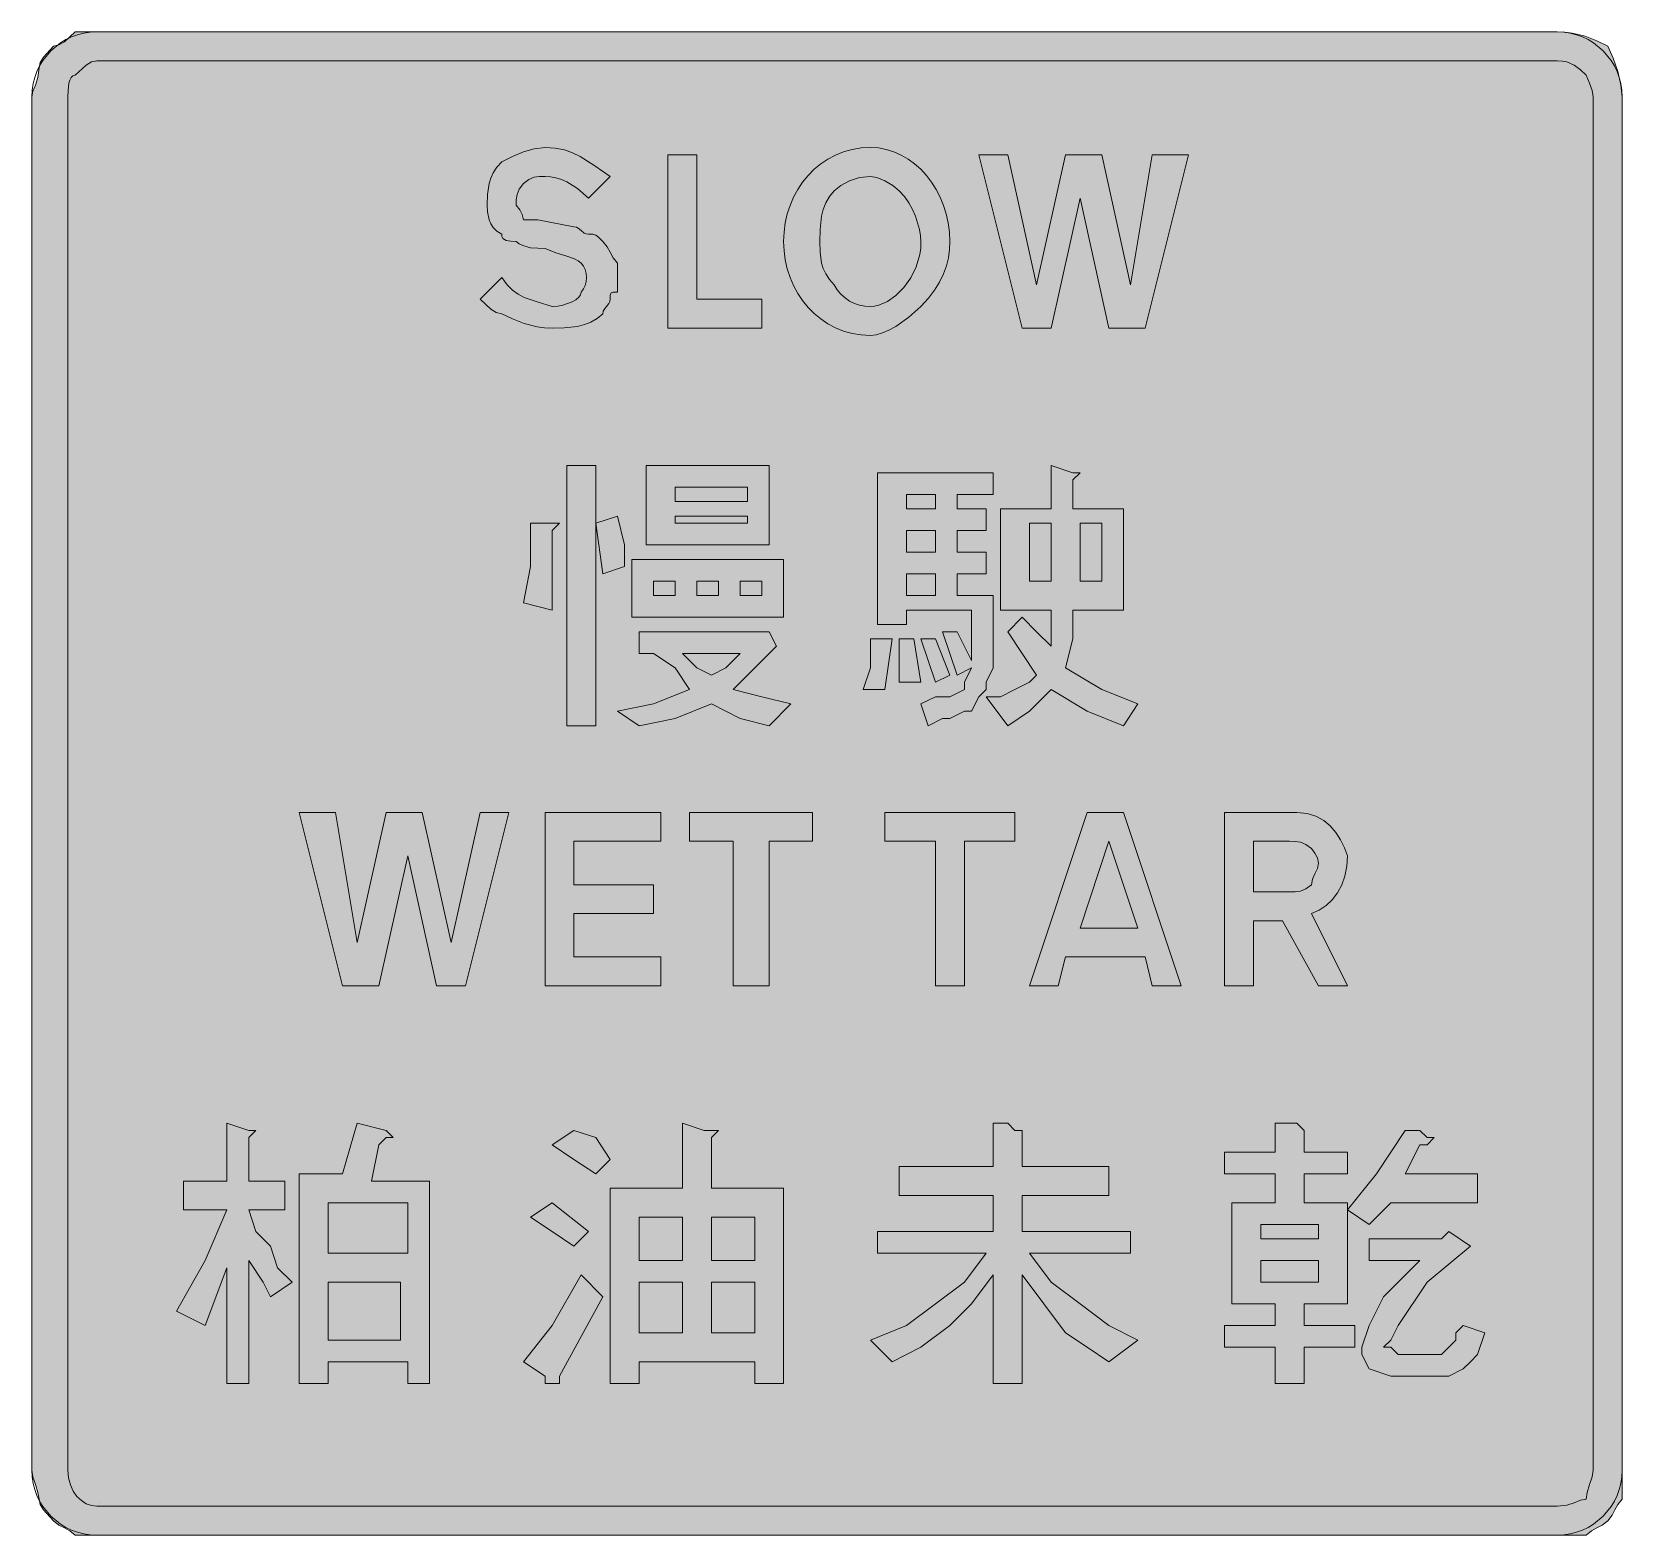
# Model space of a CAD drawing. Header units: metres. Extents: x 152 to 416, y 11 to 261.
import ezdxf

# ---------------------------------------------------------------- set-up
doc = ezdxf.new("R2010")
doc.units = ezdxf.units.M
for name, color, linetype, true_color in [('FILL_RED_FF0000', 7, 'Continuous', 0xff0000), ('FILL_WHITE_FFFFFF', 7, 'Continuous', 0xffffff), ('STROKE_RED_FF0000', 7, 'Continuous', 0xff0000)]:
    doc.layers.add(name, color=color, linetype=linetype, true_color=true_color)

msp = doc.modelspace()

# ---------------------------------------------------------------- hatches: boundary and pattern name
at = {"layer": 'FILL_RED_FF0000', "true_color": 0xff0000}
h = msp.add_hatch(color=7, dxfattribs=at)
h.dxf.hatch_style = 1
h.paths.add_polyline_path([(161.79, 16.19), (160.93, 16.51), (160.12, 17.03), (159.39, 17.73), (158.78, 18.6), (158.3, 19.62), (158, 20.79), (157.89, 22.08), (157.89, 250.08), (157.91, 251.15), (158.04, 252.33), (158.18, 252.86), (158.4, 253.29), (158.69, 253.57), (159.09, 253.68), (160.89, 255.33), (161.79, 255.87), (162.69, 256.08), (405.09, 256.08), (405.94, 256.03), (406.68, 255.87), (407.94, 255.33), (408.97, 254.56), (409.89, 253.68), (410.49, 252.33), (410.9, 251.15), (411.09, 250.08), (411.09, 22.08), (410.9, 20.99), (410.49, 19.68), (410.08, 18.37), (409.89, 17.28), (408.97, 17.09), (407.94, 16.68), (406.68, 16.27), (405.09, 16.08), (162.69, 16.08), (161.79, 16.19)])
at = {"layer": 'FILL_WHITE_FFFFFF', "true_color": 0xffffff}
h = msp.add_hatch(color=7, dxfattribs=at)
h.dxf.hatch_style = 1
h.paths.add_polyline_path([(415.89, 17.28), (415.18, 16.38), (414.69, 15.48), (414.2, 14.58), (413.49, 13.68), (412.59, 12.97), (411.69, 12.48), (410.79, 11.99), (409.89, 11.28), (405.09, 11.28), (162.69, 11.28), (159.09, 11.28), (158.19, 11.99), (157.29, 12.48), (156.39, 12.97), (155.49, 13.68), (153.84, 15.48), (153.3, 16.38), (153.09, 17.28), (152.9, 18.37), (152.49, 19.68), (152.08, 20.99), (151.89, 22.08), (151.89, 250.08), (152.08, 251), (152.49, 252.03), (152.9, 253.29), (153.09, 254.88), (153.3, 255.78), (153.84, 256.68), (155.49, 258.48), (156.39, 258.69), (157.29, 259.23), (159.09, 260.88), (162.69, 260.88), (405.09, 260.88), (406.39, 260.83), (407.58, 260.67), (409.74, 260.13), (411.67, 259.36), (413.49, 258.48), (414.37, 256.49), (415.14, 254.28), (415.68, 252.07), (415.89, 250.08), (415.89, 22.08), (415.89, 17.28)])
h = msp.add_hatch(color=7, dxfattribs=at)
h.dxf.hatch_style = 1
h.paths.add_polyline_path([(229.89, 220.08), (230.79, 218.89), (231.71, 217.98), (232.65, 217.3), (233.64, 216.78), (235.8, 216.03), (238.29, 215.28), (239.19, 215.33), (240.05, 215.49), (241.59, 216.03), (242.2, 216.39), (242.68, 216.8), (242.98, 217.23), (243.09, 217.68), (243.48, 218.18), (243.76, 218.77), (243.93, 219.41), (243.99, 220.08), (243.93, 220.75), (243.76, 221.39), (243.48, 221.98), (243.09, 222.48), (242.59, 222.88), (241.98, 223.19), (240.54, 223.68), (238.87, 224.17), (237.09, 224.88), (234.69, 225.03), (233.38, 225.39), (232.79, 225.68), (232.29, 226.08), (231.41, 226.1), (230.64, 226.23), (230.1, 226.59), (229.94, 226.88), (229.89, 227.28), (229.1, 227.78), (228.5, 228.37), (228.08, 229.01), (227.79, 229.68), (227.53, 230.99), (227.49, 232.08), (227.53, 233.88), (227.79, 235.68), (228.08, 236.58), (228.5, 237.48), (229.1, 238.38), (229.89, 239.28), (231.69, 240.16), (233.49, 240.93), (235.29, 241.47), (237.09, 241.68), (238.78, 241.57), (240.3, 241.27), (241.67, 240.79), (242.94, 240.18), (245.36, 238.64), (247.89, 236.88), (244.29, 233.28), (242.49, 234.85), (240.69, 235.98), (239.79, 236.37), (238.89, 236.65), (237.99, 236.82), (237.09, 236.88), (236.19, 236.86), (235.29, 236.73), (234.39, 236.37), (233.49, 235.68), (232.8, 234.78), (232.44, 233.88), (232.31, 232.98), (232.29, 232.08), (232.89, 231.33), (233.3, 230.56), (233.49, 229.68), (235.89, 229.68), (241.89, 228.48), (242.29, 228.43), (242.6, 228.29), (243.09, 227.88), (243.58, 227.47), (243.89, 227.33), (244.29, 227.28), (245, 227.26), (245.49, 227.13), (245.98, 226.77), (246.69, 226.08), (247.4, 225.18), (247.89, 224.28), (248.38, 223.38), (249.09, 222.48), (249.09, 221.28), (249.09, 220.08), (249.09, 218.88), (249.09, 217.68), (248.4, 217.66), (248.04, 217.53), (247.91, 217.17), (247.89, 216.48), (247.84, 216.08), (247.7, 215.77), (247.29, 215.28), (246.88, 214.79), (246.74, 214.48), (246.69, 214.08), (245.74, 213.29), (244.7, 212.69), (243.61, 212.27), (242.49, 211.98), (240.28, 211.72), (238.29, 211.68), (236.99, 211.73), (235.8, 211.89), (233.64, 212.43), (231.71, 213.2), (229.89, 214.08), (228.99, 214.29), (228.09, 214.83), (226.29, 216.48), (229.89, 220.08)])
h = msp.add_hatch(color=7, dxfattribs=at)
h.dxf.hatch_style = 1
h.paths.add_polyline_path([(257.49, 240.48), (262.29, 240.48), (262.29, 216.48), (273.09, 216.48), (273.09, 211.68), (257.49, 211.68), (257.49, 240.48)])
h = msp.add_hatch(color=7, dxfattribs=at)
h.dxf.hatch_style = 1
h.paths.add_polyline_path([(293.72, 241.35), (294.98, 240.96), (296.19, 240.42), (297.34, 239.75), (298.43, 238.96), (299.45, 238.05), (300.39, 237.03), (301.25, 235.91), (302.01, 234.71), (302.68, 233.42), (303.24, 232.06), (303.69, 230.64), (304.02, 229.16), (304.22, 227.64), (304.29, 226.08), (304.23, 224.73), (304.05, 223.38), (303.72, 222.03), (303.24, 220.68), (302.59, 219.33), (301.76, 217.98), (300.73, 216.63), (299.49, 215.28), (297.5, 213.52), (295.29, 211.98), (294.17, 211.37), (293.08, 210.89), (292.04, 210.59), (291.09, 210.48), (289.54, 210.56), (288.06, 210.81), (286.64, 211.2), (285.3, 211.74), (284.03, 212.41), (282.84, 213.2), (281.74, 214.11), (280.74, 215.13), (279.83, 216.25), (279.03, 217.45), (278.34, 218.74), (277.76, 220.1), (277.3, 221.52), (276.96, 223), (276.76, 224.52), (276.69, 226.08), (276.76, 227.64), (276.96, 229.16), (277.3, 230.64), (277.76, 232.06), (278.34, 233.42), (279.03, 234.71), (279.83, 235.91), (280.74, 237.03), (281.74, 238.05), (282.84, 238.96), (284.03, 239.75), (285.3, 240.42), (286.64, 240.96), (288.06, 241.35), (289.54, 241.6), (291.09, 241.68), (292.42, 241.6), (293.72, 241.35)])
h.paths.add_polyline_path([(287.64, 236.13), (286.2, 235.36), (285.09, 234.48), (284.3, 233.53), (283.7, 232.49), (283.28, 231.4), (282.99, 230.28), (282.73, 228.07), (282.69, 226.08), (282.73, 224.28), (282.99, 222.48), (283.28, 221.58), (283.7, 220.68), (284.3, 219.78), (285.09, 218.88), (285.59, 218.04), (286.2, 217.3), (286.88, 216.69), (287.64, 216.18), (288.45, 215.79), (289.31, 215.5), (290.19, 215.34), (291.09, 215.28), (291.78, 215.34), (292.48, 215.5), (293.92, 216.12), (295.33, 217.12), (296.64, 218.43), (297.78, 220.03), (298.68, 221.86), (299.28, 223.89), (299.44, 224.97), (299.49, 226.08), (299.43, 227.03), (299.27, 228.07), (298.59, 230.28), (298.08, 231.4), (297.46, 232.49), (296.73, 233.53), (295.89, 234.48), (294.8, 235.36), (293.49, 236.13), (292.18, 236.67), (291.09, 236.88), (289.31, 236.67), (287.64, 236.13)], flags=16)
h = msp.add_hatch(color=7, dxfattribs=at)
h.dxf.hatch_style = 1
h.paths.add_polyline_path([(313.89, 240.48), (318.69, 218.88), (323.49, 240.48), (329.49, 240.48), (334.29, 218.88), (337.89, 240.48), (343.89, 240.48), (336.69, 211.68), (330.69, 211.68), (325.89, 233.28), (321.09, 211.68), (316.29, 211.68), (309.09, 240.48), (313.89, 240.48)])
h = msp.add_hatch(color=7, dxfattribs=at)
h.dxf.hatch_style = 1
h.paths.add_polyline_path([(245.49, 188.88), (245.49, 187.68), (245.49, 186.48), (245.49, 145.68), (240.69, 145.68), (240.69, 188.88), (245.49, 188.88)])
h = msp.add_hatch(color=7, dxfattribs=at)
h.dxf.hatch_style = 1
h.paths.add_polyline_path([(253.89, 175.68), (253.89, 188.88), (274.29, 188.88), (274.29, 175.68), (253.89, 175.68)])
h.paths.add_polyline_path([(258.69, 185.28), (258.69, 182.88), (270.69, 182.88), (270.69, 185.28), (258.69, 185.28)], flags=16)
h.paths.add_polyline_path([(270.69, 180.48), (258.69, 180.48), (258.69, 179.28), (270.69, 179.28), (270.69, 180.48)], flags=16)
h = msp.add_hatch(color=7, dxfattribs=at)
h.dxf.hatch_style = 1
h.paths.add_polyline_path([(305.49, 181.68), (310.29, 181.68), (310.29, 178.08), (305.49, 178.08), (305.49, 174.48), (310.29, 174.48), (310.29, 170.88), (305.49, 170.88), (305.49, 167.28), (311.49, 167.28), (311.49, 157.68), (311.49, 155.28), (310.29, 152.88), (310.29, 151.68), (309.09, 150.48), (307.89, 148.08), (306.69, 148.08), (304.29, 146.88), (303.09, 146.88), (300.69, 145.68), (299.49, 149.28), (301.89, 150.48), (304.29, 150.48), (306.69, 151.68), (306.69, 152.88), (307.89, 155.28), (305.49, 154.08), (304.29, 157.68), (303.09, 161.28), (305.49, 161.28), (307.89, 156.48), (307.89, 164.88), (297.09, 164.88), (297.09, 162.48), (292.29, 162.48), (292.29, 187.68), (311.49, 187.68), (311.49, 184.08), (305.49, 184.08), (305.49, 181.68)])
h.paths.add_polyline_path([(297.09, 181.68), (301.89, 181.68), (301.89, 184.08), (297.09, 184.08), (297.09, 181.68)], flags=16)
h.paths.add_polyline_path([(297.09, 178.08), (297.09, 174.48), (301.89, 174.48), (301.89, 178.08), (297.09, 178.08)], flags=16)
h.paths.add_polyline_path([(301.89, 170.88), (297.09, 170.88), (297.09, 167.28), (301.89, 167.28), (301.89, 170.88)], flags=16)
h = msp.add_hatch(color=7, dxfattribs=at)
h.dxf.hatch_style = 1
h.paths.add_polyline_path([(324.69, 186.48), (324.69, 181.68), (333.09, 181.68), (333.09, 164.88), (324.69, 164.88), (324.69, 160.08), (323.49, 155.28), (329.49, 151.68), (335.49, 149.28), (333.09, 145.68), (327.09, 148.08), (321.09, 151.68), (317.49, 148.08), (313.89, 145.68), (310.29, 150.48), (312.69, 150.48), (315.09, 151.68), (317.49, 152.88), (318.69, 154.08), (316.29, 157.68), (313.89, 161.28), (316.29, 163.68), (318.69, 161.28), (321.09, 158.88), (321.09, 164.88), (312.69, 164.88), (312.69, 181.68), (321.09, 181.68), (321.09, 188.88), (324.69, 187.68), (325.89, 187.68), (324.69, 186.48)])
h.paths.add_polyline_path([(317.49, 179.28), (317.49, 169.68), (321.09, 169.68), (321.09, 179.28), (317.49, 179.28)], flags=16)
h.paths.add_polyline_path([(329.49, 179.28), (325.89, 179.28), (325.89, 169.68), (329.49, 169.68), (329.49, 179.28)], flags=16)
h = msp.add_hatch(color=7, dxfattribs=at)
h.dxf.hatch_style = 1
h.paths.add_polyline_path([(250.29, 175.68), (250.29, 172.08), (246.69, 170.88), (245.49, 179.28), (249.09, 180.48), (250.29, 175.68)])
h = msp.add_hatch(color=7, dxfattribs=at)
h.dxf.hatch_style = 1
h.paths.add_polyline_path([(234.69, 172.08), (234.69, 179.28), (238.29, 179.28), (239.49, 179.28), (238.29, 178.08), (238.29, 170.88), (238.29, 164.88), (233.49, 166.08), (234.69, 172.08)])
h = msp.add_hatch(color=7, dxfattribs=at)
h.dxf.hatch_style = 1
h.paths.add_polyline_path([(251.49, 173.28), (276.69, 173.28), (276.69, 163.68), (251.49, 163.68), (251.49, 173.28)])
h.paths.add_polyline_path([(262.29, 167.28), (265.89, 167.28), (265.89, 169.68), (262.29, 169.68), (262.29, 167.28)], flags=16)
h.paths.add_polyline_path([(255.09, 169.68), (255.09, 167.28), (258.69, 167.28), (258.69, 169.68), (255.09, 169.68)], flags=16)
h.paths.add_polyline_path([(273.09, 169.68), (269.49, 169.68), (269.49, 167.28), (273.09, 167.28), (273.09, 169.68)], flags=16)
h = msp.add_hatch(color=7, dxfattribs=at)
h.dxf.hatch_style = 1
h.paths.add_polyline_path([(274.29, 161.28), (275.49, 158.88), (271.89, 155.28), (268.29, 151.68), (273.09, 150.48), (277.89, 149.28), (274.29, 145.68), (269.49, 146.88), (264.69, 149.28), (258.69, 146.88), (252.69, 145.68), (249.09, 148.08), (255.09, 149.28), (261.09, 151.68), (258.69, 155.28), (255.09, 157.68), (252.69, 157.68), (252.69, 161.28), (273.09, 161.28), (274.29, 161.28)])
h.paths.add_polyline_path([(264.69, 154.08), (267.09, 155.28), (269.49, 157.68), (259.89, 157.68), (262.29, 155.28), (264.69, 154.08)], flags=16)
h = msp.add_hatch(color=7, dxfattribs=at)
h.dxf.hatch_style = 1
h.paths.add_polyline_path([(293.49, 151.68), (289.89, 151.68), (291.09, 155.28), (291.09, 160.08), (294.69, 160.08), (293.49, 151.68)])
h = msp.add_hatch(color=7, dxfattribs=at)
h.dxf.hatch_style = 1
h.paths.add_polyline_path([(299.49, 152.88), (295.89, 152.88), (295.89, 156.48), (295.89, 160.08), (298.29, 160.08), (299.49, 152.88)])
h = msp.add_hatch(color=7, dxfattribs=at)
h.dxf.hatch_style = 1
h.paths.add_polyline_path([(304.29, 154.08), (301.89, 152.88), (299.49, 160.08), (301.89, 160.08), (304.29, 154.08)])
h = msp.add_hatch(color=7, dxfattribs=at)
h.dxf.hatch_style = 1
h.paths.add_polyline_path([(196.29, 131.28), (202.29, 131.28), (205.89, 109.68), (210.69, 131.28), (216.69, 131.28), (221.49, 109.68), (226.29, 131.28), (231.09, 131.28), (223.89, 102.48), (219.09, 102.48), (214.29, 124.08), (209.49, 102.48), (203.49, 102.48), (196.29, 131.28)])
h = msp.add_hatch(color=7, dxfattribs=at)
h.dxf.hatch_style = 1
h.paths.add_polyline_path([(237.09, 131.28), (256.29, 131.28), (256.29, 126.48), (241.89, 126.48), (241.89, 119.28), (255.09, 119.28), (255.09, 114.48), (241.89, 114.48), (241.89, 107.28), (256.29, 107.28), (256.29, 102.48), (237.09, 102.48), (237.09, 131.28)])
h = msp.add_hatch(color=7, dxfattribs=at)
h.dxf.hatch_style = 1
h.paths.add_polyline_path([(268.29, 126.48), (261.09, 126.48), (261.09, 131.28), (281.49, 131.28), (281.49, 126.48), (274.29, 126.48), (274.29, 102.48), (268.29, 102.48), (268.29, 126.48)])
h = msp.add_hatch(color=7, dxfattribs=at)
h.dxf.hatch_style = 1
h.paths.add_polyline_path([(306.69, 102.48), (301.89, 102.48), (301.89, 126.48), (293.49, 126.48), (293.49, 131.28), (315.09, 131.28), (315.09, 126.48), (306.69, 126.48), (306.69, 102.48)])
h = msp.add_hatch(color=7, dxfattribs=at)
h.dxf.hatch_style = 1
h.paths.add_polyline_path([(333.09, 131.28), (342.69, 102.48), (337.89, 102.48), (336.69, 107.28), (323.49, 107.28), (322.29, 102.48), (317.49, 102.48), (327.09, 131.28), (333.09, 131.28)])
h.paths.add_polyline_path([(325.89, 112.08), (335.49, 112.08), (330.69, 126.48), (325.89, 112.08)], flags=16)
h = msp.add_hatch(color=7, dxfattribs=at)
h.dxf.hatch_style = 1
h.paths.add_polyline_path([(354.69, 113.28), (354.69, 102.48), (349.89, 102.48), (349.89, 131.28), (361.89, 131.28), (363.58, 131.12), (365.06, 130.66), (366.34, 129.95), (367.44, 129.03), (368.37, 127.94), (369.15, 126.72), (369.78, 125.42), (370.29, 124.08), (370.18, 122.34), (369.86, 120.72), (369.34, 119.25), (368.64, 117.93), (367.77, 116.78), (366.75, 115.81), (365.58, 115.04), (364.29, 114.48), (370.29, 102.48), (365.49, 102.48), (359.49, 113.28), (354.69, 113.28)])
h.paths.add_polyline_path([(361.59, 118.1), (362.49, 118.23), (363.39, 118.59), (364.29, 119.28), (364.48, 120.18), (364.89, 121.08), (365.3, 121.98), (365.49, 122.88), (365.3, 123.76), (364.89, 124.53), (364.29, 125.28), (363.39, 125.97), (362.49, 126.33), (361.59, 126.46), (360.69, 126.48), (354.69, 126.48), (354.69, 118.08), (360.69, 118.08), (361.59, 118.1)], flags=16)
h = msp.add_hatch(color=7, dxfattribs=at)
h.dxf.hatch_style = 1
h.paths.add_polyline_path([(187.89, 78.48), (189.09, 78.48), (187.89, 77.28), (187.89, 70.08), (193.89, 70.08), (193.89, 65.28), (187.89, 65.28), (189.09, 61.68), (191.49, 59.28), (192.69, 55.68), (195.09, 53.28), (191.49, 50.88), (190.29, 53.28), (187.89, 56.88), (187.89, 36.48), (184.29, 36.48), (184.29, 55.68), (180.69, 46.08), (175.89, 48.48), (180.69, 56.88), (184.29, 65.28), (177.09, 65.28), (177.09, 70.08), (184.29, 70.08), (184.29, 79.68), (187.89, 78.48)])
h = msp.add_hatch(color=7, dxfattribs=at)
h.dxf.hatch_style = 1
h.paths.add_polyline_path([(209.49, 76.08), (208.29, 70.08), (217.89, 70.08), (217.89, 36.48), (214.29, 36.48), (214.29, 40.08), (201.09, 40.08), (201.09, 36.48), (196.29, 36.48), (196.29, 71.28), (203.49, 71.28), (205.89, 79.68), (210.69, 78.48), (211.89, 77.28), (210.69, 77.28), (209.49, 76.08)])
h.paths.add_polyline_path([(201.09, 66.48), (201.09, 58.08), (214.29, 58.08), (214.29, 66.48), (201.09, 66.48)], flags=16)
h.paths.add_polyline_path([(213.09, 53.28), (201.09, 53.28), (201.09, 43.68), (213.09, 43.68), (213.09, 53.28)], flags=16)
h = msp.add_hatch(color=7, dxfattribs=at)
h.dxf.hatch_style = 1
h.paths.add_polyline_path([(265.89, 78.48), (264.69, 77.28), (264.69, 68.88), (276.69, 68.88), (276.69, 36.48), (271.89, 36.48), (271.89, 40.08), (252.69, 40.08), (252.69, 36.48), (247.89, 36.48), (247.89, 68.88), (259.89, 68.88), (259.89, 79.68), (263.49, 78.48), (264.69, 78.48), (265.89, 78.48)])
h.paths.add_polyline_path([(271.89, 56.88), (271.89, 64.08), (264.69, 64.08), (264.69, 56.88), (271.89, 56.88)], flags=16)
h.paths.add_polyline_path([(252.69, 56.88), (259.89, 56.88), (259.89, 64.08), (252.69, 64.08), (252.69, 56.88)], flags=16)
h.paths.add_polyline_path([(264.69, 53.28), (264.69, 44.88), (271.89, 44.88), (271.89, 53.28), (264.69, 53.28)], flags=16)
h.paths.add_polyline_path([(259.89, 53.28), (252.69, 53.28), (252.69, 44.88), (259.89, 44.88), (259.89, 53.28)], flags=16)
h = msp.add_hatch(color=7, dxfattribs=at)
h.dxf.hatch_style = 1
h.paths.add_polyline_path([(311.49, 72.48), (311.49, 79.68), (313.89, 79.68), (315.09, 78.48), (316.29, 78.48), (316.29, 77.28), (316.29, 72.48), (330.69, 72.48), (330.69, 67.68), (316.29, 67.68), (316.29, 61.68), (334.29, 61.68), (334.29, 58.08), (317.49, 58.08), (321.09, 53.28), (325.89, 49.68), (330.69, 46.08), (335.49, 43.68), (330.69, 40.08), (327.09, 42.48), (323.49, 44.88), (319.89, 49.68), (316.29, 54.48), (316.29, 36.48), (311.49, 36.48), (311.49, 54.48), (307.89, 49.68), (304.29, 46.08), (299.49, 42.48), (294.69, 40.08), (291.09, 43.68), (297.09, 46.08), (301.89, 49.68), (306.69, 53.28), (310.29, 58.08), (292.29, 58.08), (292.29, 61.68), (311.49, 61.68), (311.49, 67.68), (295.89, 67.68), (295.89, 72.48), (311.49, 72.48)])
h = msp.add_hatch(color=7, dxfattribs=at)
h.dxf.hatch_style = 1
h.paths.add_polyline_path([(363.09, 77.28), (363.09, 74.88), (370.29, 74.88), (370.29, 71.28), (363.09, 71.28), (363.09, 66.48), (370.29, 66.48), (370.29, 49.68), (363.09, 49.68), (363.09, 46.08), (371.49, 46.08), (371.49, 42.48), (363.09, 42.48), (363.09, 36.48), (358.29, 36.48), (358.29, 42.48), (349.89, 42.48), (349.89, 46.08), (358.29, 46.08), (358.29, 49.68), (351.09, 49.68), (351.09, 66.48), (358.29, 66.48), (358.29, 71.28), (349.89, 71.28), (349.89, 74.88), (358.29, 74.88), (358.29, 79.68), (361.89, 79.68), (363.09, 78.48), (363.09, 77.28)])
h.paths.add_polyline_path([(355.89, 62.88), (355.89, 60.48), (365.49, 60.48), (365.49, 62.88), (355.89, 62.88)], flags=16)
h.paths.add_polyline_path([(365.49, 56.88), (355.89, 56.88), (355.89, 53.28), (365.49, 53.28), (365.49, 56.88)], flags=16)
h = msp.add_hatch(color=7, dxfattribs=at)
h.dxf.hatch_style = 1
h.paths.add_polyline_path([(245.49, 77.28), (247.89, 73.68), (245.49, 71.28), (241.89, 73.68), (238.29, 76.08), (241.89, 78.48), (245.49, 77.28)])
h = msp.add_hatch(color=7, dxfattribs=at)
h.dxf.hatch_style = 1
h.paths.add_polyline_path([(375.09, 71.28), (379.89, 78.48), (382.29, 78.48), (383.49, 77.28), (384.69, 77.28), (383.49, 76.08), (382.29, 76.08), (379.89, 71.28), (391.89, 71.28), (391.89, 66.48), (377.49, 66.48), (373.89, 62.88), (370.29, 65.28), (375.09, 71.28)])
h = msp.add_hatch(color=7, dxfattribs=at)
h.dxf.hatch_style = 1
h.paths.add_polyline_path([(244.29, 61.68), (241.89, 59.28), (238.29, 61.68), (234.69, 64.08), (238.29, 66.48), (244.29, 61.68)])
h = msp.add_hatch(color=7, dxfattribs=at)
h.dxf.hatch_style = 1
h.paths.add_polyline_path([(385.89, 60.48), (387.09, 61.68), (390.69, 59.28), (383.49, 53.28), (378.69, 46.08), (377.49, 43.68), (376.29, 42.48), (377.49, 42.48), (378.69, 41.28), (382.29, 41.28), (385.89, 41.28), (387.09, 42.48), (388.29, 43.68), (388.29, 44.88), (389.49, 46.08), (393.09, 44.88), (391.89, 41.28), (390.69, 40.08), (389.49, 38.88), (387.09, 37.68), (382.29, 37.68), (377.49, 37.68), (373.89, 38.88), (372.69, 41.28), (372.69, 42.48), (373.89, 46.08), (376.29, 50.88), (382.29, 56.88), (373.89, 56.88), (373.89, 60.48), (385.89, 60.48)])
h = msp.add_hatch(color=7, dxfattribs=at)
h.dxf.hatch_style = 1
h.paths.add_polyline_path([(239.49, 37.68), (239.49, 36.48), (238.29, 36.48), (237.09, 36.48), (237.09, 37.68), (233.49, 40.08), (238.29, 46.08), (243.09, 54.48), (246.69, 50.88), (239.49, 37.68)])

# ---------------------------------------------------------------- linework, layer by layer
at = {"layer": 'FILL_RED_FF0000', "lineweight": 0, "true_color": 0xff0000}
msp.add_lwpolyline([(161.79, 16.19), (160.93, 16.51), (160.12, 17.03), (159.39, 17.73), (158.78, 18.6), (158.3, 19.62), (158, 20.79), (157.89, 22.08), (157.89, 250.08), (157.91, 251.15), (158.04, 252.33), (158.18, 252.86), (158.4, 253.29), (158.69, 253.57), (159.09, 253.68), (160.89, 255.33), (161.79, 255.87), (162.69, 256.08), (405.09, 256.08), (405.94, 256.03), (406.68, 255.87), (407.94, 255.33), (408.97, 254.56), (409.89, 253.68), (410.49, 252.33), (410.9, 251.15), (411.09, 250.08), (411.09, 22.08), (410.9, 20.99), (410.49, 19.68), (410.08, 18.37), (409.89, 17.28), (408.97, 17.09), (407.94, 16.68), (406.68, 16.27), (405.09, 16.08), (162.69, 16.08)], close=True, dxfattribs=at)
at = {"layer": 'FILL_WHITE_FFFFFF', "lineweight": 0, "true_color": 0xffffff}
for points in [[(415.89, 17.28), (415.18, 16.38), (414.69, 15.48), (414.2, 14.58), (413.49, 13.68), (412.59, 12.97), (411.69, 12.48), (410.79, 11.99), (409.89, 11.28), (405.09, 11.28), (162.69, 11.28), (159.09, 11.28), (158.19, 11.99), (157.29, 12.48), (156.39, 12.97), (155.49, 13.68), (153.84, 15.48), (153.3, 16.38), (153.09, 17.28), (152.9, 18.37), (152.49, 19.68), (152.08, 20.99), (151.89, 22.08), (151.89, 250.08), (152.08, 251), (152.49, 252.03), (152.9, 253.29), (153.09, 254.88), (153.3, 255.78), (153.84, 256.68), (155.49, 258.48), (156.39, 258.69), (157.29, 259.23), (159.09, 260.88), (162.69, 260.88), (405.09, 260.88), (406.39, 260.83), (407.58, 260.67), (409.74, 260.13), (411.67, 259.36), (413.49, 258.48), (414.37, 256.49), (415.14, 254.28), (415.68, 252.07), (415.89, 250.08), (415.89, 22.08)], [(229.89, 220.08), (230.79, 218.89), (231.71, 217.98), (232.65, 217.3), (233.64, 216.78), (235.8, 216.03), (238.29, 215.28), (239.19, 215.33), (240.05, 215.49), (241.59, 216.03), (242.2, 216.39), (242.68, 216.8), (242.98, 217.23), (243.09, 217.68), (243.48, 218.18), (243.76, 218.77), (243.93, 219.41), (243.99, 220.08), (243.93, 220.75), (243.76, 221.39), (243.48, 221.98), (243.09, 222.48), (242.59, 222.88), (241.98, 223.19), (240.54, 223.68), (238.87, 224.17), (237.09, 224.88), (234.69, 225.03), (233.38, 225.39), (232.79, 225.68), (232.29, 226.08), (231.41, 226.1), (230.64, 226.23), (230.1, 226.59), (229.94, 226.88), (229.89, 227.28), (229.1, 227.78), (228.5, 228.37), (228.08, 229.01), (227.79, 229.68), (227.53, 230.99), (227.49, 232.08), (227.53, 233.88), (227.79, 235.68), (228.08, 236.58), (228.5, 237.48), (229.1, 238.38), (229.89, 239.28), (231.69, 240.16), (233.49, 240.93), (235.29, 241.47), (237.09, 241.68), (238.78, 241.57), (240.3, 241.27), (241.67, 240.79), (242.94, 240.18), (245.36, 238.64), (247.89, 236.88), (244.29, 233.28), (242.49, 234.85), (240.69, 235.98), (239.79, 236.37), (238.89, 236.65), (237.99, 236.82), (237.09, 236.88), (236.19, 236.86), (235.29, 236.73), (234.39, 236.37), (233.49, 235.68), (232.8, 234.78), (232.44, 233.88), (232.31, 232.98), (232.29, 232.08), (232.89, 231.33), (233.3, 230.56), (233.49, 229.68), (235.89, 229.68), (241.89, 228.48), (242.29, 228.43), (242.6, 228.29), (243.09, 227.88), (243.58, 227.47), (243.89, 227.33), (244.29, 227.28), (245, 227.26), (245.49, 227.13), (245.98, 226.77), (246.69, 226.08), (247.4, 225.18), (247.89, 224.28), (248.38, 223.38), (249.09, 222.48), (249.09, 221.28), (249.09, 220.08), (249.09, 218.88), (249.09, 217.68), (248.4, 217.66), (248.04, 217.53), (247.91, 217.17), (247.89, 216.48), (247.84, 216.08), (247.7, 215.77), (247.29, 215.28), (246.88, 214.79), (246.74, 214.48), (246.69, 214.08), (245.74, 213.29), (244.7, 212.69), (243.61, 212.27), (242.49, 211.98), (240.28, 211.72), (238.29, 211.68), (236.99, 211.73), (235.8, 211.89), (233.64, 212.43), (231.71, 213.2), (229.89, 214.08), (228.99, 214.29), (228.09, 214.83), (226.29, 216.48)], [(257.49, 240.48), (262.29, 240.48), (262.29, 216.48), (273.09, 216.48), (273.09, 211.68), (257.49, 211.68)], [(293.72, 241.35), (294.98, 240.96), (296.19, 240.42), (297.34, 239.75), (298.43, 238.96), (299.45, 238.05), (300.39, 237.03), (301.25, 235.91), (302.01, 234.71), (302.68, 233.42), (303.24, 232.06), (303.69, 230.64), (304.02, 229.16), (304.22, 227.64), (304.29, 226.08), (304.23, 224.73), (304.05, 223.38), (303.72, 222.03), (303.24, 220.68), (302.59, 219.33), (301.76, 217.98), (300.73, 216.63), (299.49, 215.28), (297.5, 213.52), (295.29, 211.98), (294.17, 211.37), (293.08, 210.89), (292.04, 210.59), (291.09, 210.48), (289.54, 210.56), (288.06, 210.81), (286.64, 211.2), (285.3, 211.74), (284.03, 212.41), (282.84, 213.2), (281.74, 214.11), (280.74, 215.13), (279.83, 216.25), (279.03, 217.45), (278.34, 218.74), (277.76, 220.1), (277.3, 221.52), (276.96, 223), (276.76, 224.52), (276.69, 226.08), (276.76, 227.64), (276.96, 229.16), (277.3, 230.64), (277.76, 232.06), (278.34, 233.42), (279.03, 234.71), (279.83, 235.91), (280.74, 237.03), (281.74, 238.05), (282.84, 238.96), (284.03, 239.75), (285.3, 240.42), (286.64, 240.96), (288.06, 241.35), (289.54, 241.6), (291.09, 241.68), (292.42, 241.6)], [(313.89, 240.48), (318.69, 218.88), (323.49, 240.48), (329.49, 240.48), (334.29, 218.88), (337.89, 240.48), (343.89, 240.48), (336.69, 211.68), (330.69, 211.68), (325.89, 233.28), (321.09, 211.68), (316.29, 211.68), (309.09, 240.48)], [(287.64, 236.13), (286.2, 235.36), (285.09, 234.48), (284.3, 233.53), (283.7, 232.49), (283.28, 231.4), (282.99, 230.28), (282.73, 228.07), (282.69, 226.08), (282.73, 224.28), (282.99, 222.48), (283.28, 221.58), (283.7, 220.68), (284.3, 219.78), (285.09, 218.88), (285.59, 218.04), (286.2, 217.3), (286.88, 216.69), (287.64, 216.18), (288.45, 215.79), (289.31, 215.5), (290.19, 215.34), (291.09, 215.28), (291.78, 215.34), (292.48, 215.5), (293.92, 216.12), (295.33, 217.12), (296.64, 218.43), (297.78, 220.03), (298.68, 221.86), (299.28, 223.89), (299.44, 224.97), (299.49, 226.08), (299.43, 227.03), (299.27, 228.07), (298.59, 230.28), (298.08, 231.4), (297.46, 232.49), (296.73, 233.53), (295.89, 234.48), (294.8, 235.36), (293.49, 236.13), (292.18, 236.67), (291.09, 236.88), (289.31, 236.67)], [(245.49, 188.88), (245.49, 187.68), (245.49, 186.48), (245.49, 145.68), (240.69, 145.68), (240.69, 188.88)], [(253.89, 175.68), (253.89, 188.88), (274.29, 188.88), (274.29, 175.68)], [(305.49, 181.68), (310.29, 181.68), (310.29, 178.08), (305.49, 178.08), (305.49, 174.48), (310.29, 174.48), (310.29, 170.88), (305.49, 170.88), (305.49, 167.28), (311.49, 167.28), (311.49, 157.68), (311.49, 155.28), (310.29, 152.88), (310.29, 151.68), (309.09, 150.48), (307.89, 148.08), (306.69, 148.08), (304.29, 146.88), (303.09, 146.88), (300.69, 145.68), (299.49, 149.28), (301.89, 150.48), (304.29, 150.48), (306.69, 151.68), (306.69, 152.88), (307.89, 155.28), (305.49, 154.08), (304.29, 157.68), (303.09, 161.28), (305.49, 161.28), (307.89, 156.48), (307.89, 164.88), (297.09, 164.88), (297.09, 162.48), (292.29, 162.48), (292.29, 187.68), (311.49, 187.68), (311.49, 184.08), (305.49, 184.08)], [(324.69, 186.48), (324.69, 181.68), (333.09, 181.68), (333.09, 164.88), (324.69, 164.88), (324.69, 160.08), (323.49, 155.28), (329.49, 151.68), (335.49, 149.28), (333.09, 145.68), (327.09, 148.08), (321.09, 151.68), (317.49, 148.08), (313.89, 145.68), (310.29, 150.48), (312.69, 150.48), (315.09, 151.68), (317.49, 152.88), (318.69, 154.08), (316.29, 157.68), (313.89, 161.28), (316.29, 163.68), (318.69, 161.28), (321.09, 158.88), (321.09, 164.88), (312.69, 164.88), (312.69, 181.68), (321.09, 181.68), (321.09, 188.88), (324.69, 187.68), (325.89, 187.68)], [(258.69, 185.28), (258.69, 182.88), (270.69, 182.88), (270.69, 185.28)], [(297.09, 181.68), (301.89, 181.68), (301.89, 184.08), (297.09, 184.08)], [(250.29, 175.68), (250.29, 172.08), (246.69, 170.88), (245.49, 179.28), (249.09, 180.48)], [(270.69, 180.48), (258.69, 180.48), (258.69, 179.28), (270.69, 179.28)], [(234.69, 172.08), (234.69, 179.28), (238.29, 179.28), (239.49, 179.28), (238.29, 178.08), (238.29, 170.88), (238.29, 164.88), (233.49, 166.08)], [(297.09, 178.08), (297.09, 174.48), (301.89, 174.48), (301.89, 178.08)], [(317.49, 179.28), (317.49, 169.68), (321.09, 169.68), (321.09, 179.28)], [(329.49, 179.28), (325.89, 179.28), (325.89, 169.68), (329.49, 169.68)], [(251.49, 173.28), (276.69, 173.28), (276.69, 163.68), (251.49, 163.68)], [(255.09, 169.68), (255.09, 167.28), (258.69, 167.28), (258.69, 169.68)], [(262.29, 167.28), (265.89, 167.28), (265.89, 169.68), (262.29, 169.68)], [(273.09, 169.68), (269.49, 169.68), (269.49, 167.28), (273.09, 167.28)], [(301.89, 170.88), (297.09, 170.88), (297.09, 167.28), (301.89, 167.28)], [(274.29, 161.28), (275.49, 158.88), (271.89, 155.28), (268.29, 151.68), (273.09, 150.48), (277.89, 149.28), (274.29, 145.68), (269.49, 146.88), (264.69, 149.28), (258.69, 146.88), (252.69, 145.68), (249.09, 148.08), (255.09, 149.28), (261.09, 151.68), (258.69, 155.28), (255.09, 157.68), (252.69, 157.68), (252.69, 161.28), (273.09, 161.28)], [(293.49, 151.68), (289.89, 151.68), (291.09, 155.28), (291.09, 160.08), (294.69, 160.08)], [(299.49, 152.88), (295.89, 152.88), (295.89, 156.48), (295.89, 160.08), (298.29, 160.08)], [(304.29, 154.08), (301.89, 152.88), (299.49, 160.08), (301.89, 160.08)], [(264.69, 154.08), (267.09, 155.28), (269.49, 157.68), (259.89, 157.68), (262.29, 155.28)], [(196.29, 131.28), (202.29, 131.28), (205.89, 109.68), (210.69, 131.28), (216.69, 131.28), (221.49, 109.68), (226.29, 131.28), (231.09, 131.28), (223.89, 102.48), (219.09, 102.48), (214.29, 124.08), (209.49, 102.48), (203.49, 102.48)], [(237.09, 131.28), (256.29, 131.28), (256.29, 126.48), (241.89, 126.48), (241.89, 119.28), (255.09, 119.28), (255.09, 114.48), (241.89, 114.48), (241.89, 107.28), (256.29, 107.28), (256.29, 102.48), (237.09, 102.48)], [(268.29, 126.48), (261.09, 126.48), (261.09, 131.28), (281.49, 131.28), (281.49, 126.48), (274.29, 126.48), (274.29, 102.48), (268.29, 102.48)], [(306.69, 102.48), (301.89, 102.48), (301.89, 126.48), (293.49, 126.48), (293.49, 131.28), (315.09, 131.28), (315.09, 126.48), (306.69, 126.48)], [(333.09, 131.28), (342.69, 102.48), (337.89, 102.48), (336.69, 107.28), (323.49, 107.28), (322.29, 102.48), (317.49, 102.48), (327.09, 131.28)], [(354.69, 113.28), (354.69, 102.48), (349.89, 102.48), (349.89, 131.28), (361.89, 131.28), (363.58, 131.12), (365.06, 130.66), (366.34, 129.95), (367.44, 129.03), (368.37, 127.94), (369.15, 126.72), (369.78, 125.42), (370.29, 124.08), (370.18, 122.34), (369.86, 120.72), (369.34, 119.25), (368.64, 117.93), (367.77, 116.78), (366.75, 115.81), (365.58, 115.04), (364.29, 114.48), (370.29, 102.48), (365.49, 102.48), (359.49, 113.28)], [(325.89, 112.08), (335.49, 112.08), (330.69, 126.48)], [(361.59, 118.1), (362.49, 118.23), (363.39, 118.59), (364.29, 119.28), (364.48, 120.18), (364.89, 121.08), (365.3, 121.98), (365.49, 122.88), (365.3, 123.76), (364.89, 124.53), (364.29, 125.28), (363.39, 125.97), (362.49, 126.33), (361.59, 126.46), (360.69, 126.48), (354.69, 126.48), (354.69, 118.08), (360.69, 118.08)], [(187.89, 78.48), (189.09, 78.48), (187.89, 77.28), (187.89, 70.08), (193.89, 70.08), (193.89, 65.28), (187.89, 65.28), (189.09, 61.68), (191.49, 59.28), (192.69, 55.68), (195.09, 53.28), (191.49, 50.88), (190.29, 53.28), (187.89, 56.88), (187.89, 36.48), (184.29, 36.48), (184.29, 55.68), (180.69, 46.08), (175.89, 48.48), (180.69, 56.88), (184.29, 65.28), (177.09, 65.28), (177.09, 70.08), (184.29, 70.08), (184.29, 79.68)], [(209.49, 76.08), (208.29, 70.08), (217.89, 70.08), (217.89, 36.48), (214.29, 36.48), (214.29, 40.08), (201.09, 40.08), (201.09, 36.48), (196.29, 36.48), (196.29, 71.28), (203.49, 71.28), (205.89, 79.68), (210.69, 78.48), (211.89, 77.28), (210.69, 77.28)], [(265.89, 78.48), (264.69, 77.28), (264.69, 68.88), (276.69, 68.88), (276.69, 36.48), (271.89, 36.48), (271.89, 40.08), (252.69, 40.08), (252.69, 36.48), (247.89, 36.48), (247.89, 68.88), (259.89, 68.88), (259.89, 79.68), (263.49, 78.48), (264.69, 78.48)], [(311.49, 72.48), (311.49, 79.68), (313.89, 79.68), (315.09, 78.48), (316.29, 78.48), (316.29, 77.28), (316.29, 72.48), (330.69, 72.48), (330.69, 67.68), (316.29, 67.68), (316.29, 61.68), (334.29, 61.68), (334.29, 58.08), (317.49, 58.08), (321.09, 53.28), (325.89, 49.68), (330.69, 46.08), (335.49, 43.68), (330.69, 40.08), (327.09, 42.48), (323.49, 44.88), (319.89, 49.68), (316.29, 54.48), (316.29, 36.48), (311.49, 36.48), (311.49, 54.48), (307.89, 49.68), (304.29, 46.08), (299.49, 42.48), (294.69, 40.08), (291.09, 43.68), (297.09, 46.08), (301.89, 49.68), (306.69, 53.28), (310.29, 58.08), (292.29, 58.08), (292.29, 61.68), (311.49, 61.68), (311.49, 67.68), (295.89, 67.68), (295.89, 72.48)], [(363.09, 77.28), (363.09, 74.88), (370.29, 74.88), (370.29, 71.28), (363.09, 71.28), (363.09, 66.48), (370.29, 66.48), (370.29, 49.68), (363.09, 49.68), (363.09, 46.08), (371.49, 46.08), (371.49, 42.48), (363.09, 42.48), (363.09, 36.48), (358.29, 36.48), (358.29, 42.48), (349.89, 42.48), (349.89, 46.08), (358.29, 46.08), (358.29, 49.68), (351.09, 49.68), (351.09, 66.48), (358.29, 66.48), (358.29, 71.28), (349.89, 71.28), (349.89, 74.88), (358.29, 74.88), (358.29, 79.68), (361.89, 79.68), (363.09, 78.48)], [(245.49, 77.28), (247.89, 73.68), (245.49, 71.28), (241.89, 73.68), (238.29, 76.08), (241.89, 78.48)], [(375.09, 71.28), (379.89, 78.48), (382.29, 78.48), (383.49, 77.28), (384.69, 77.28), (383.49, 76.08), (382.29, 76.08), (379.89, 71.28), (391.89, 71.28), (391.89, 66.48), (377.49, 66.48), (373.89, 62.88), (370.29, 65.28)], [(201.09, 66.48), (201.09, 58.08), (214.29, 58.08), (214.29, 66.48)], [(244.29, 61.68), (241.89, 59.28), (238.29, 61.68), (234.69, 64.08), (238.29, 66.48)], [(252.69, 56.88), (259.89, 56.88), (259.89, 64.08), (252.69, 64.08)], [(271.89, 56.88), (271.89, 64.08), (264.69, 64.08), (264.69, 56.88)], [(355.89, 62.88), (355.89, 60.48), (365.49, 60.48), (365.49, 62.88)], [(385.89, 60.48), (387.09, 61.68), (390.69, 59.28), (383.49, 53.28), (378.69, 46.08), (377.49, 43.68), (376.29, 42.48), (377.49, 42.48), (378.69, 41.28), (382.29, 41.28), (385.89, 41.28), (387.09, 42.48), (388.29, 43.68), (388.29, 44.88), (389.49, 46.08), (393.09, 44.88), (391.89, 41.28), (390.69, 40.08), (389.49, 38.88), (387.09, 37.68), (382.29, 37.68), (377.49, 37.68), (373.89, 38.88), (372.69, 41.28), (372.69, 42.48), (373.89, 46.08), (376.29, 50.88), (382.29, 56.88), (373.89, 56.88), (373.89, 60.48)], [(365.49, 56.88), (355.89, 56.88), (355.89, 53.28), (365.49, 53.28)], [(213.09, 53.28), (201.09, 53.28), (201.09, 43.68), (213.09, 43.68)], [(239.49, 37.68), (239.49, 36.48), (238.29, 36.48), (237.09, 36.48), (237.09, 37.68), (233.49, 40.08), (238.29, 46.08), (243.09, 54.48), (246.69, 50.88)], [(259.89, 53.28), (252.69, 53.28), (252.69, 44.88), (259.89, 44.88)], [(264.69, 53.28), (264.69, 44.88), (271.89, 44.88), (271.89, 53.28)]]:
    msp.add_lwpolyline(points, close=True, dxfattribs=at)
at = {"layer": 'STROKE_RED_FF0000', "lineweight": 0, "true_color": 0xff0000}
for points in [[(415.89, 22.08), (415.89, 250.08), (415.83, 251.19), (415.67, 252.27), (415.41, 253.3), (415.05, 254.3), (414.59, 255.24), (414.05, 256.13), (412.74, 257.73), (411.14, 259.04), (410.25, 259.58), (409.31, 260.04), (408.31, 260.4), (407.28, 260.66), (406.2, 260.82), (405.09, 260.88), (162.69, 260.88), (161.58, 260.82), (160.5, 260.66), (159.47, 260.4), (158.47, 260.04), (157.53, 259.58), (156.64, 259.04), (155.04, 257.73), (153.73, 256.13), (153.19, 255.24), (152.73, 254.3), (152.37, 253.3), (152.11, 252.27), (151.95, 251.19), (151.89, 250.08), (151.89, 22.08), (151.95, 20.97), (152.11, 19.89), (152.37, 18.86), (152.73, 17.86), (153.19, 16.92), (153.73, 16.03), (155.04, 14.43), (156.64, 13.12), (157.53, 12.58), (158.47, 12.12), (159.47, 11.76), (160.5, 11.5), (161.58, 11.34), (162.69, 11.28), (405.09, 11.28), (406.2, 11.34), (407.28, 11.5), (408.31, 11.76), (409.31, 12.12), (410.25, 12.58), (411.14, 13.12), (412.74, 14.43), (414.05, 16.03), (414.59, 16.92), (415.05, 17.86), (415.41, 18.86), (415.67, 19.89), (415.83, 20.97), (415.89, 22.08)], [(163.29, 16.72), (163.29, 16.72)]]:
    msp.add_lwpolyline(points, dxfattribs=at)

doc.saveas('drawing.dxf')
